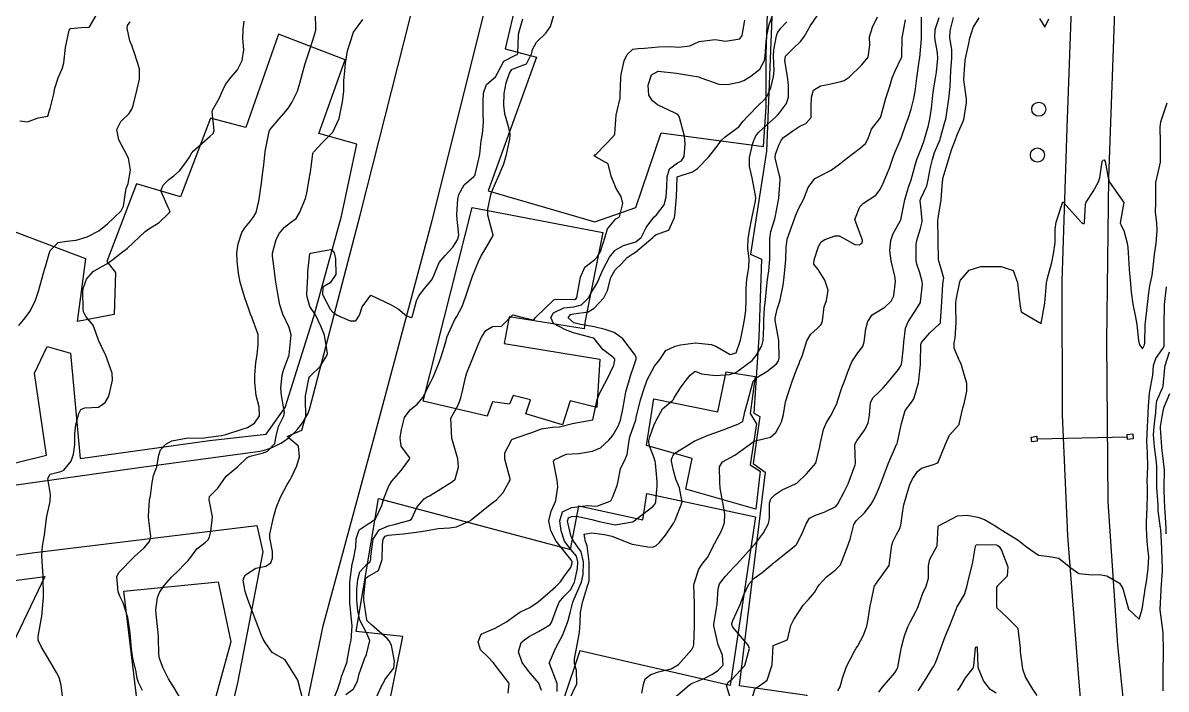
# Model space of a CAD drawing. Header units: metres. Extents: x 307586 to 320046, y 7427249 to 7434250.
# Drawn here: x 319148.2 to 319260.7, y 7428448.7 to 7428514.3 of the extents above; entities that cross this region are included whole.
import ezdxf

# ---------------------------------------------------------------- set-up
doc = ezdxf.new("R2010")
doc.units = ezdxf.units.M
doc.header["$MEASUREMENT"] = 0
for name, color, linetype in [('Curvas de Nivel 1m', 11, 'Continuous'), ('Curvas de Nivel 5m', 15, 'Continuous'), ('Divisa', 42, 'FENCELINE2'), ('Edificações', 30, 'Continuous'), ('Linha Férrea', 20, 'Continuous'), ('Portico', 45, 'Continuous'), ('Postes', 20, 'Continuous'), ('Vias Secundárias', 230, 'Continuous')]:
    doc.layers.add(name, color=color, linetype=linetype)
doc.linetypes.add('FENCELINE2', pattern='A,0.25,-0.1,[132,ltypeshp.shx,S=0.1,R=0,X=-0.1,Y=0],-0.1,1', length=1.45)

msp = doc.modelspace()

# ---------------------------------------------------------------- linework, layer by layer
at = {"layer": 'Curvas de Nivel 1m', "flags": 128}
for points, elevation in [([(319147.89, 7428504.7), (319148.64, 7428504.58), (319149.69, 7428504.97), (319150.65, 7428505.14), (319150.82, 7428505.74), (319150.87, 7428505.91), (319151.25, 7428507.33), (319151.36, 7428507.9), (319151.68, 7428508.92), (319152.1, 7428509.9), (319152.22, 7428510.38), (319152.4, 7428511.89), (319152.75, 7428513.6), (319152.89, 7428513.76), (319153.95, 7428513.88), (319154.71, 7428513.91), (319154.75, 7428513.94), (319155.87, 7428515.85)], 782), ([(319163.76, 7428447.74), (319163.09, 7428448.87), (319162.54, 7428449.76), (319162, 7428450.81), (319161.64, 7428451.77), (319161.57, 7428452.22), (319161.53, 7428453.78), (319161.51, 7428454.31), (319161.35, 7428455.78), (319161.3, 7428456.54), (319161.45, 7428457.78), (319161.63, 7428458.24), (319162.09, 7428458.95), (319162.83, 7428459.76), (319163.48, 7428460.38), (319164.12, 7428461.05), (319164.46, 7428461.4), (319164.73, 7428461.73), (319165.33, 7428462.54), (319166.15, 7428463.18), (319166.43, 7428463.44), (319166.56, 7428463.72), (319166.71, 7428464.27), (319166.86, 7428465.71), (319166.53, 7428467.38), (319166.55, 7428467.72), (319167.38, 7428468.54), (319168.22, 7428469.7), (319169.31, 7428470.61), (319170.25, 7428471.5), (319170.35, 7428471.57), (319170.57, 7428471.67), (319171.89, 7428472.02), (319172.26, 7428472.17), (319172.98, 7428472.93), (319173.13, 7428473.64), (319173.34, 7428474.59), (319173.89, 7428475.63), (319173.96, 7428475.98), (319173.64, 7428477.64), (319173.59, 7428478.38), (319173.71, 7428479.64), (319173.85, 7428480.14), (319174.37, 7428481.55), (319174.39, 7428481.61), (319174.4, 7428481.63), (319174.41, 7428481.66), (319174.6, 7428483.63), (319174.4, 7428484.35), (319173.78, 7428485.64), (319173.49, 7428486.58), (319173.28, 7428487.64), (319173.07, 7428489.03), (319172.99, 7428489.64), (319172.76, 7428491.37), (319172.77, 7428491.65), (319173.14, 7428493.01), (319173.44, 7428493.64), (319173.94, 7428494.22), (319174.53, 7428494.67), (319175.08, 7428495.08), (319175.43, 7428495.62), (319176, 7428497.05), (319176.16, 7428497.61), (319176.48, 7428499.5), (319176.49, 7428499.6), (319176.5, 7428499.68), (319176.59, 7428500.4), (319176.75, 7428501.46), (319176.81, 7428501.6), (319177.67, 7428502.54), (319178.63, 7428503.51), (319178.69, 7428503.58), (319179.31, 7428504.91), (319179.46, 7428505.57), (319179.64, 7428506.54), (319179.77, 7428507.56), (319179.79, 7428508.66), (319179.88, 7428509.56), (319179.94, 7428510.33), (319180.15, 7428511.56), (319180.75, 7428513.42), (319180.8, 7428513.51), (319180.83, 7428513.55), (319181.64, 7428514.67)], 786), ([(319175.72, 7428447.85), (319175.27, 7428449.61), (319174.01, 7428451.62), (319172.74, 7428452.36), (319172.03, 7428453.32), (319171.86, 7428453.65), (319171.68, 7428454.01), (319171.06, 7428455.66), (319170.43, 7428457.31), (319170.3, 7428457.67), (319170.09, 7428458.37), (319169.89, 7428459.47), (319169.94, 7428459.67), (319169.99, 7428459.78), (319170.11, 7428459.99), (319171.13, 7428460.65), (319172.12, 7428460.86), (319172.59, 7428461.18), (319172.77, 7428461.64), (319172.78, 7428462.28), (319172.5, 7428463.64), (319172.5, 7428463.99), (319172.86, 7428465.64), (319173.14, 7428466.58), (319173.56, 7428467.63), (319174.22, 7428468.89), (319174.49, 7428469.35), (319174.65, 7428469.62), (319175.15, 7428470.71), (319175.42, 7428471.61), (319175.31, 7428472.66), (319174.27, 7428473.53), (319174.25, 7428473.63), (319174.26, 7428473.65), (319174.27, 7428473.66), (319175.65, 7428474.25), (319176.03, 7428475.6), (319176, 7428477.28), (319176.01, 7428477.6), (319176.34, 7428479.3), (319176.42, 7428479.52), (319176.5, 7428479.6), (319177.44, 7428480.5), (319178.12, 7428481.58), (319178.17, 7428481.79), (319177.87, 7428483.59), (319177.53, 7428484.46), (319176.99, 7428485.59), (319176.43, 7428486.4), (319176.19, 7428487.35), (319176.16, 7428487.6), (319176.23, 7428489.38), (319176.23, 7428489.6), (319176.24, 7428489.83), (319176.44, 7428491.6), (319176.49, 7428491.65), (319178.14, 7428491.94), (319178.5, 7428492.02), (319178.78, 7428491.86), (319178.87, 7428491.57), (319178.95, 7428491.11), (319179, 7428489.57), (319178.45, 7428488.74), (319177.72, 7428488.32), (319177.7, 7428487.59), (319178.43, 7428486.16), (319178.7, 7428485.85), (319179.13, 7428485.57), (319180.41, 7428484.99), (319180.97, 7428484.99), (319181.34, 7428485.54), (319181.6, 7428486.37), (319182.44, 7428487.53), (319184.43, 7428486.58), (319185.12, 7428486.19), (319185.95, 7428485.49), (319186.42, 7428485.33), (319186.5, 7428485.4), (319186.54, 7428485.48), (319186.93, 7428486.98), (319187.18, 7428487.47), (319187.74, 7428488.17), (319188.46, 7428489.02), (319188.65, 7428489.46), (319189.18, 7428490.75), (319189.75, 7428491.44), (319190.5, 7428492.25), (319190.96, 7428492.97), (319191.1, 7428493.42), (319190.95, 7428495.02), (319190.91, 7428495.43), (319191.01, 7428496.98), (319191.1, 7428497.42), (319191.62, 7428498.37), (319192.58, 7428499.2), (319192.68, 7428499.32), (319192.71, 7428499.41), (319193.07, 7428500.94), (319193.16, 7428501.4), (319193.3, 7428502.72), (319193.42, 7428503.4), (319193.53, 7428504.52), (319193.5, 7428505.4), (319193.49, 7428506.59), (319193.54, 7428507.4), (319193.82, 7428508.27), (319194.7, 7428509.02), (319194.91, 7428509.39), (319195.52, 7428510.57), (319196.73, 7428511.17), (319196.86, 7428511.23), (319196.92, 7428511.36), (319196.99, 7428513.12), (319197.02, 7428513.36), (319197.41, 7428514.71)], 787), ([(319178.7, 7428447.57), (319179.19, 7428448.77), (319179.46, 7428449.56), (319179.55, 7428450), (319180.01, 7428451.16), (319180.1, 7428451.46), (319180.12, 7428451.55), (319180.4, 7428453.17), (319180.5, 7428453.55), (319180.61, 7428454.98), (319180.53, 7428455.55), (319180.37, 7428457.26), (319180.37, 7428457.55), (319180.38, 7428459.26), (319180.4, 7428459.55), (319180.61, 7428461.06), (319180.75, 7428461.54), (319180.96, 7428462.73), (319180.99, 7428463.54), (319181.3, 7428464.41), (319182.18, 7428465.03), (319182.5, 7428465.21), (319182.9, 7428465.52), (319183.51, 7428466.82), (319183.71, 7428467.51), (319184.22, 7428468.76), (319184.5, 7428469.22), (319184.75, 7428469.49), (319185.44, 7428470.28), (319186.25, 7428471.39), (319186.29, 7428471.44), (319186.29, 7428471.48), (319186.25, 7428471.53), (319185.43, 7428472.66), (319185.33, 7428473.49), (319185.47, 7428474.31), (319185.77, 7428475.49), (319186.31, 7428476.25), (319187.01, 7428476.78), (319187.58, 7428477.47), (319187.83, 7428477.97), (319188.34, 7428478.98), (319188.57, 7428479.46), (319189.09, 7428480.72), (319189.35, 7428481.45), (319189.78, 7428482.83), (319189.97, 7428483.44), (319190.08, 7428483.75), (319190.41, 7428484.47), (319190.72, 7428485.12), (319190.9, 7428485.43), (319191.44, 7428486.41), (319191.8, 7428487.42), (319191.94, 7428487.92), (319192.46, 7428489.41), (319193.04, 7428490.85), (319193.31, 7428491.4), (319193.75, 7428492.14), (319194.47, 7428493.39), (319194.47, 7428493.44), (319193.96, 7428495.4), (319193.95, 7428495.99), (319194.24, 7428497.39), (319194.33, 7428497.63), (319194.57, 7428498.24), (319195.06, 7428499.38), (319195.52, 7428500.46), (319195.8, 7428501.37), (319196.13, 7428502.87), (319196.16, 7428503.37), (319196.02, 7428503.99), (319195.62, 7428505.38), (319195.52, 7428506.23), (319195.55, 7428507.38), (319195.76, 7428508.44), (319196.1, 7428509.37), (319196.33, 7428509.74), (319196.71, 7428509.91), (319197.77, 7428510.29), (319198.28, 7428511.34), (319198.36, 7428511.72), (319198.74, 7428512.43), (319199.67, 7428513.33), (319200.12, 7428513.96), (319200.53, 7428515.31)], 788), ([(319179.97, 7428448.2), (319180.75, 7428448.77), (319181.12, 7428449.54), (319181.29, 7428450.24), (319181.74, 7428451.53), (319181.82, 7428451.73), (319182.02, 7428452.14), (319182.34, 7428453.53), (319182.04, 7428454.23), (319181.36, 7428455.54), (319181.17, 7428456.44), (319181.08, 7428457.54), (319181.08, 7428458.55), (319181.15, 7428459.54), (319181.36, 7428460.3), (319182.13, 7428461.1), (319182.37, 7428461.29), (319182.44, 7428461.53), (319182.45, 7428461.84), (319182.67, 7428463.52), (319183.26, 7428464.42), (319184.17, 7428464.82), (319184.73, 7428464.94), (319186.18, 7428465.34), (319186.29, 7428465.37), (319186.44, 7428465.48), (319186.99, 7428466.68), (319187.68, 7428467.47), (319188, 7428467.66), (319188.21, 7428467.77), (319189.07, 7428468.3), (319190.22, 7428469.02), (319190.47, 7428469.18), (319190.73, 7428469.42), (319191.08, 7428470.58), (319191, 7428471.42), (319190.48, 7428473.22), (319190.43, 7428473.43), (319190.3, 7428475.43), (319191.05, 7428476.68), (319191.29, 7428477.42), (319191.5, 7428478.25), (319191.75, 7428479.42), (319191.88, 7428479.89), (319192.37, 7428481.08), (319192.47, 7428481.31), (319192.51, 7428481.41), (319193.04, 7428482.75), (319193.34, 7428483.4), (319193.75, 7428484.05), (319194.41, 7428484.45), (319195.3, 7428484.48), (319196.19, 7428485.36), (319196.43, 7428485.58), (319197.31, 7428485.35), (319198.42, 7428485.11), (319198.55, 7428485.21), (319198.65, 7428485.34), (319200.44, 7428487.07), (319200.62, 7428487.13), (319202.44, 7428487.09), (319202.61, 7428487.12), (319202.73, 7428487.29), (319202.98, 7428488.76), (319203.09, 7428489.28), (319203.49, 7428490.27), (319204.49, 7428491.04), (319204.71, 7428491.27), (319205.05, 7428491.81), (319205.52, 7428493.25), (319205.72, 7428494.06), (319206.54, 7428495.05), (319206.67, 7428495.11), (319206.92, 7428495.24), (319207.25, 7428496.54), (319207.08, 7428497.23), (319206.57, 7428498.04), (319206.08, 7428499.25), (319205.79, 7428500.44), (319204.61, 7428501.1), (319204.38, 7428501.27), (319204.52, 7428501.36), (319204.61, 7428501.42), (319206.4, 7428503.24), (319206.47, 7428503.41), (319206.58, 7428505.24), (319206.67, 7428505.66), (319206.98, 7428506.93), (319206.98, 7428507.24), (319207.03, 7428508.91), (319207.07, 7428509.24), (319207.36, 7428510.6), (319207.67, 7428511.23), (319208.22, 7428511.74), (319208.74, 7428511.81), (319209.36, 7428511.83), (319210.74, 7428511.98), (319211.93, 7428511.99), (319212.74, 7428511.92), (319213.83, 7428512.07), (319214.75, 7428512.49), (319216.32, 7428512.7), (319216.75, 7428512.61), (319217.33, 7428512.53), (319218.75, 7428512.75), (319219, 7428513.1), (319219.25, 7428514.61)], 789), ([(319199.25, 7428448.6), (319198.98, 7428449.33), (319198, 7428450.48), (319197.35, 7428451.35), (319196.97, 7428452.41), (319197.23, 7428453.35), (319197.68, 7428453.7), (319198.04, 7428453.91), (319198.95, 7428454.42), (319200.06, 7428455.08), (319200.17, 7428455.2), (319200.22, 7428455.31), (319200.72, 7428456.66), (319200.99, 7428457.3), (319201.48, 7428457.91), (319202.1, 7428458.52), (319202.5, 7428459.28), (319202.78, 7428460.62), (319202.81, 7428461.28), (319202.68, 7428461.82), (319202.14, 7428462.48), (319201.49, 7428463.3), (319201.16, 7428464.31), (319201.05, 7428465.3), (319201.3, 7428466.19), (319202.2, 7428466.62), (319203.75, 7428466.81), (319204.2, 7428466.79), (319204.7, 7428466.76), (319206.01, 7428467.24), (319206.11, 7428467.33), (319206.21, 7428467.61), (319206.67, 7428468.79), (319206.79, 7428469.23), (319207.02, 7428470.45), (319207.39, 7428471.23), (319207.66, 7428471.83), (319207.87, 7428473.22), (319207.94, 7428473.57), (319208.29, 7428474.6), (319208.46, 7428475.06), (319208.51, 7428475.22), (319208.56, 7428475.47), (319208.99, 7428477.21), (319209.3, 7428478.25), (319209.64, 7428479.2), (319210.37, 7428480.55), (319210.66, 7428480.89), (319210.88, 7428481.18), (319211.48, 7428482.08), (319212.39, 7428482.49), (319212.92, 7428482.63), (319214.39, 7428482.83), (319215.95, 7428482.68), (319216.39, 7428482.51), (319217.81, 7428481.67), (319218.38, 7428481.85), (319218.82, 7428483.09), (319219.08, 7428484.42), (319219.2, 7428485.09), (319219.35, 7428486), (319219.38, 7428487.09), (319219.37, 7428488.18), (319219.45, 7428489.09), (319219.64, 7428490.24), (319219.67, 7428491.08), (319219.56, 7428492.14), (319219.59, 7428493.08), (319219.72, 7428493.89), (319219.94, 7428495.08), (319220.29, 7428496.8), (319220.33, 7428497.07), (319220.31, 7428497.33), (319219.98, 7428499.08), (319219.72, 7428500.2), (319219.71, 7428501.08), (319220.05, 7428502.5), (319220.26, 7428503.08), (319220.4, 7428503.31), (319220.64, 7428503.57), (319221.42, 7428504.29), (319222.26, 7428505.05), (319222.47, 7428505.25), (319222.67, 7428505.47), (319223.34, 7428506.38), (319223.53, 7428507.04), (319223.56, 7428508.18), (319223.46, 7428509.04), (319223.17, 7428510.6), (319223.26, 7428511.04), (319223.99, 7428511.79), (319224.75, 7428512.53), (319225.12, 7428513.02), (319225.72, 7428514.06), (319226.36, 7428515.01)], 792), ([(319200.77, 7428448.51), (319200.77, 7428449.3), (319200.01, 7428451.27), (319200, 7428451.31), (319200.01, 7428451.37), (319200.6, 7428452.73), (319200.91, 7428453.3), (319201.31, 7428454.03), (319201.79, 7428455.29), (319201.86, 7428455.5), (319202.07, 7428456.26), (319202.31, 7428457.29), (319202.44, 7428457.64), (319203.16, 7428459.27), (319203.34, 7428460.04), (319203.38, 7428461.27), (319203.14, 7428462.27), (319202.41, 7428463.29), (319202.16, 7428463.72), (319201.81, 7428465.29), (319201.88, 7428465.6), (319202.19, 7428465.75), (319202.67, 7428465.76), (319204.18, 7428465.43), (319204.91, 7428465.25), (319206.18, 7428464.97), (319206.48, 7428464.93), (319208.18, 7428465.2), (319208.2, 7428465.2), (319208.23, 7428465.22), (319210.2, 7428466.71), (319210.42, 7428466.97), (319210.5, 7428467.19), (319210.63, 7428468.78), (319210.62, 7428469.19), (319210.46, 7428470.98), (319210.42, 7428471.19), (319210.26, 7428471.69), (319209.84, 7428472.76), (319209.8, 7428473.2), (319209.89, 7428473.58), (319210.3, 7428474.69), (319210.45, 7428475.04), (319210.53, 7428475.19), (319211.16, 7428476.34), (319212.13, 7428477.17), (319212.23, 7428477.27), (319212.33, 7428477.49), (319212.99, 7428478.51), (319213.46, 7428479.16), (319213.87, 7428479.64), (319214.36, 7428480.04), (319214.99, 7428479.77), (319216.36, 7428479.61), (319217.75, 7428479.71), (319218.36, 7428479.9), (319219.96, 7428481.08), (319220.38, 7428481.57), (319220.91, 7428482.54), (319221.05, 7428483.06), (319221.11, 7428484.37), (319221.11, 7428485.06), (319221.19, 7428486.31), (319221.28, 7428487.06), (319221.38, 7428488.14), (319221.49, 7428489.06), (319221.61, 7428489.93), (319221.71, 7428491.06), (319221.72, 7428491.84), (319221.7, 7428493.06), (319221.8, 7428493.78), (319222.2, 7428495.05), (319222.28, 7428495.32), (319222.56, 7428496.92), (319222.58, 7428497.03), (319222.58, 7428497.05), (319222.72, 7428498.92), (319222.71, 7428499.05), (319222.6, 7428499.54), (319222.25, 7428501.05), (319222.27, 7428501.4), (319222.63, 7428502.36), (319222.85, 7428502.83), (319223.06, 7428503.05), (319223.97, 7428503.71), (319224.65, 7428504.16), (319225.25, 7428504.43), (319225.78, 7428505.01), (319225.77, 7428506.11), (319225.8, 7428507.01), (319226, 7428507.7), (319226.7, 7428508.13), (319227.42, 7428508.27), (319228.71, 7428508.56), (319229.01, 7428508.67), (319229.53, 7428508.97), (319230.73, 7428510.18), (319231.09, 7428510.59), (319231.38, 7428510.94), (319231.55, 7428512.14), (319231.51, 7428512.94), (319231.8, 7428513.91), (319232.3, 7428514.93)], 793), ([(319201.97, 7428447.69), (319202.71, 7428449.28), (319202.69, 7428450.59), (319202.48, 7428451.28), (319202.47, 7428451.73), (319202.78, 7428453.28), (319202.98, 7428454.34), (319203.03, 7428455.28), (319203.09, 7428456.3), (319203.28, 7428457.27), (319203.76, 7428458.92), (319203.89, 7428459.26), (319203.92, 7428459.45), (319203.94, 7428461.26), (319203.73, 7428462.85), (319203.58, 7428463.27), (319203.44, 7428464), (319204.17, 7428464.12), (319205.44, 7428463.97), (319206.16, 7428463.81), (319207.58, 7428463.23), (319208.15, 7428463), (319209.71, 7428462.76), (319210.15, 7428462.72), (319210.5, 7428462.84), (319210.86, 7428463.18), (319211.44, 7428463.9), (319212.18, 7428465.02), (319212.24, 7428465.11), (319212.28, 7428465.17), (319212.4, 7428465.38), (319213.08, 7428467.16), (319212.82, 7428468.57), (319212.55, 7428469.17), (319212.47, 7428469.4), (319212.24, 7428470.26), (319212.04, 7428471.17), (319212.03, 7428471.39), (319212.26, 7428471.91), (319214.27, 7428473.14), (319215.65, 7428473.75), (319216.29, 7428473.98), (319217.12, 7428474.28), (319218.3, 7428474.73), (319218.57, 7428474.83), (319219.06, 7428475.09), (319219.26, 7428476.04), (319219.53, 7428477.08), (319219.7, 7428477.71), (319220.06, 7428479.07), (319220.36, 7428479.39), (319221.41, 7428480.01), (319222.37, 7428480.76), (319222.57, 7428481.05), (319222.63, 7428481.31), (319222.61, 7428483.05), (319222.41, 7428484.14), (319222.22, 7428485.05), (319222.22, 7428485.25), (319222.43, 7428486.14), (319222.66, 7428486.83), (319222.72, 7428487.05), (319223.01, 7428488.5), (319223.08, 7428489.04), (319223.22, 7428490.31), (319223.27, 7428491.04), (319223.31, 7428492.23), (319223.43, 7428493.04), (319223.7, 7428493.87), (319224.13, 7428495.03), (319224.24, 7428495.34), (319224.55, 7428496.09), (319225.06, 7428497.02), (319225.49, 7428498.11), (319226.15, 7428499.01), (319226.6, 7428499.25), (319227.75, 7428499.84), (319228.61, 7428500.44), (319229.27, 7428500.97), (319230.62, 7428502.02), (319231.11, 7428502.47), (319231.38, 7428502.94), (319231.73, 7428503.86), (319232.52, 7428504.93), (319232.59, 7428505.01), (319232.67, 7428505.2), (319233.03, 7428506.57), (319233.14, 7428506.93), (319233.51, 7428508.11), (319233.75, 7428508.92), (319234.03, 7428509.61), (319234.67, 7428510.91), (319234.69, 7428510.96), (319234.73, 7428512.91), (319234.73, 7428512.93), (319234.75, 7428513.02), (319235.05, 7428514.63)], 794), ([(319211.97, 7428447.58), (319213.76, 7428449.14), (319213.99, 7428449.29), (319215.32, 7428449.81), (319216, 7428450.17), (319216.56, 7428450.56), (319217.1, 7428451.11), (319217.04, 7428452.09), (319216.64, 7428453.11), (319216.21, 7428454.97), (319216.21, 7428455.12), (319216.47, 7428456.72), (319216.52, 7428457.12), (319216.61, 7428458.61), (319216.76, 7428459.11), (319217.36, 7428459.87), (319218.13, 7428460.71), (319218.49, 7428461.09), (319220.15, 7428462.93), (319220.23, 7428463), (319220.3, 7428463.07), (319221.1, 7428464.13), (319221.58, 7428465.06), (319221.67, 7428465.57), (319221.69, 7428467.06), (319221.8, 7428467.46), (319222.22, 7428467.91), (319222.91, 7428468.35), (319224.23, 7428468.94), (319224.28, 7428468.97), (319224.37, 7428469.02), (319225.31, 7428469.94), (319226.25, 7428471), (319226.62, 7428472.64), (319226.7, 7428473), (319226.98, 7428474.3), (319227.28, 7428474.99), (319227.67, 7428475.62), (319228.32, 7428476.9), (319228.35, 7428476.98), (319228.83, 7428478.49), (319229.01, 7428478.97), (319229.39, 7428479.99), (319229.78, 7428480.96), (319230.38, 7428481.86), (319230.86, 7428482.47), (319230.99, 7428482.94), (319231.15, 7428484.21), (319231.34, 7428484.94), (319231.79, 7428485.58), (319232.43, 7428485.99), (319233.01, 7428486.35), (319233.64, 7428486.92), (319233.91, 7428487.46), (319234.07, 7428488.91), (319234.01, 7428489.38), (319233.64, 7428490.92), (319233.53, 7428491.89), (319233.62, 7428492.92), (319233.84, 7428493.6), (319234.54, 7428494.81), (319234.57, 7428494.88), (319234.58, 7428494.91), (319234.59, 7428494.95), (319234.98, 7428496.9), (319235.34, 7428498.14), (319235.61, 7428498.89), (319236.02, 7428500.31), (319236.19, 7428500.89), (319236.62, 7428502.02), (319236.85, 7428502.65), (319236.92, 7428502.88), (319237.31, 7428504.22), (319237.46, 7428504.87), (319237.63, 7428505.91), (319237.73, 7428506.87), (319237.83, 7428507.73), (319238.02, 7428508.87), (319238.1, 7428509.48), (319238.24, 7428510.86), (319238.21, 7428511.39), (319237.96, 7428512.87), (319237.97, 7428513.66), (319238.38, 7428514.86)], 796), ([(319217.97, 7428447.38), (319217.46, 7428449.11), (319217.64, 7428449.46), (319218, 7428449.74), (319219.24, 7428451.08), (319219.7, 7428452.74), (319219.58, 7428453.08), (319218.06, 7428454.84), (319217.96, 7428455.1), (319217.96, 7428455.2), (319218.07, 7428455.51), (319218.79, 7428457.09), (319219.16, 7428458.02), (319219.63, 7428459.08), (319220.12, 7428459.64), (319220.95, 7428460.24), (319221.93, 7428461.05), (319222.04, 7428461.14), (319222.13, 7428461.21), (319223.11, 7428462.01), (319224.15, 7428462.81), (319224.26, 7428462.91), (319224.35, 7428463.02), (319224.95, 7428464.23), (319225.27, 7428465.01), (319225.61, 7428465.58), (319226.19, 7428465.87), (319227.04, 7428466.15), (319228.2, 7428466.72), (319228.41, 7428466.98), (319229.01, 7428468.18), (319229.41, 7428468.96), (319230.12, 7428470.82), (319230.14, 7428470.95), (319230.09, 7428472.78), (319230.14, 7428472.95), (319230.19, 7428473.04), (319230.28, 7428473.17), (319231.01, 7428474.23), (319231.37, 7428474.94), (319231.53, 7428475.71), (319231.63, 7428476.94), (319231.84, 7428477.42), (319232.34, 7428477.88), (319232.87, 7428478.39), (319233.31, 7428478.92), (319234.37, 7428480.22), (319234.64, 7428480.63), (319234.71, 7428480.9), (319234.87, 7428482.41), (319234.9, 7428482.89), (319235.05, 7428484.26), (319235.31, 7428484.9), (319236.44, 7428486.63), (319236.53, 7428486.79), (319236.55, 7428486.88), (319236.72, 7428488.62), (319236.71, 7428488.88), (319236.48, 7428489.72), (319236.18, 7428490.58), (319236.12, 7428490.89), (319236.12, 7428492.5), (319236.18, 7428492.89), (319236.25, 7428493.15), (319236.53, 7428494.09), (319236.69, 7428494.73), (319236.69, 7428494.88), (319236.56, 7428496.24), (319236.5, 7428496.82), (319236.5, 7428496.88), (319236.52, 7428496.93), (319236.57, 7428497.03), (319237.15, 7428498.3), (319237.3, 7428498.87), (319237.5, 7428499.97), (319237.71, 7428500.87), (319237.93, 7428501.56), (319238.46, 7428502.86), (319238.5, 7428503), (319238.64, 7428503.52), (319238.94, 7428504.57), (319239.02, 7428504.85), (319239.09, 7428505.28), (319239.31, 7428506.85), (319239.47, 7428508.08), (319239.5, 7428508.85), (319239.52, 7428509.64), (319239.61, 7428510.85), (319239.61, 7428511.71), (319239.41, 7428512.85), (319239.45, 7428513.54), (319239.77, 7428514.85)], 797), ([(319219.98, 7428447.88), (319220.25, 7428448.81), (319220.7, 7428449.06), (319221.44, 7428449.61), (319221.92, 7428451.05), (319221.93, 7428451.14), (319222.03, 7428453.05), (319223.46, 7428453.61), (319223.78, 7428455.02), (319224.07, 7428455.59), (319224.64, 7428456.45), (319225, 7428457.01), (319225.52, 7428457.58), (319226.1, 7428458.26), (319226.38, 7428458.72), (319226.56, 7428459), (319227.3, 7428459.81), (319228.13, 7428460.44), (319228.65, 7428460.97), (319228.99, 7428461.82), (319229.43, 7428462.96), (319229.62, 7428463.5), (319229.97, 7428464.95), (319230.19, 7428465.31), (319231.03, 7428466.11), (319231.67, 7428466.94), (319231.87, 7428467.27), (319232.22, 7428467.97), (319232.5, 7428468.66), (319232.6, 7428468.92), (319232.84, 7428469.52), (319233.35, 7428470.91), (319234.19, 7428472.82), (319234.23, 7428472.9), (319234.24, 7428472.93), (319234.28, 7428473.07), (319234.61, 7428474.58), (319234.66, 7428474.9), (319235.03, 7428476.18), (319235.57, 7428476.89), (319235.88, 7428477.33), (319236.33, 7428478.88), (319236.33, 7428478.9), (319236.36, 7428479.15), (319236.54, 7428480.7), (319236.55, 7428480.88), (319236.58, 7428482.68), (319236.65, 7428482.88), (319237.45, 7428483.82), (319238.42, 7428484.71), (319238.49, 7428484.79), (319238.5, 7428484.86), (319238.5, 7428484.94), (319238.62, 7428486.86), (319238.73, 7428488.59), (319238.78, 7428488.86), (319238.82, 7428489.2), (319238.49, 7428490.34), (319238.34, 7428490.86), (319238.32, 7428491.04), (319238.28, 7428492.86), (319238.28, 7428493.1), (319238.25, 7428494.86), (319238.27, 7428495.14), (319238.56, 7428496.86), (319238.7, 7428498.75), (319238.72, 7428498.86), (319238.75, 7428499.01), (319239.28, 7428500.85), (319239.6, 7428501.82), (319239.98, 7428502.84), (319240.16, 7428503.31), (319240.66, 7428504.5), (319240.77, 7428504.73), (319240.8, 7428504.83), (319241.06, 7428506.45), (319241.07, 7428506.83), (319240.81, 7428508.73), (319240.81, 7428508.83), (319240.93, 7428510.63), (319240.95, 7428510.83), (319241.29, 7428512.29), (319241.4, 7428512.82), (319241.72, 7428513.88), (319242.32, 7428514.81)], 798), ([(319248.24, 7428514.75), (319248.77, 7428513.92), (319249.15, 7428514.73)], 798), ([(319147.81, 7428484.53), (319148.41, 7428485.3), (319148.88, 7428485.93), (319149.41, 7428486.94), (319149.73, 7428487.92), (319150.23, 7428489.68), (319150.28, 7428489.91), (319150.33, 7428490.05), (319150.47, 7428490.45), (319150.78, 7428491.62), (319150.88, 7428491.91), (319151.68, 7428492.72), (319152.5, 7428492.84), (319153.44, 7428492.95), (319154.51, 7428493.27), (319155.68, 7428493.85), (319156.52, 7428494.54), (319157.19, 7428495.17), (319157.86, 7428495.83), (319158.09, 7428496.27), (319158.33, 7428497.82), (319158.38, 7428498.01), (319158.57, 7428498.51), (319158.8, 7428499.82), (319158.6, 7428501.02), (319158.16, 7428501.82), (319157.63, 7428502.83), (319157.45, 7428503.83), (319157.84, 7428504.63), (319158.65, 7428505.4), (319158.93, 7428505.82), (319159.05, 7428506.21), (319159.45, 7428507.81), (319159.68, 7428508.8), (319159.67, 7428509.81), (319159.18, 7428511.36), (319159.02, 7428511.82), (319158.95, 7428512.03), (319158.74, 7428512.55), (319158.45, 7428513.82), (319158.51, 7428514.06), (319158.76, 7428514.42)], 783), ([(319152.11, 7428448.04), (319151.98, 7428449.15), (319151.77, 7428449.89), (319151.51, 7428450.38), (319150.61, 7428451.9), (319150.02, 7428452.87), (319149.69, 7428453.58), (319149.7, 7428453.92), (319150.05, 7428455.91), (319150.22, 7428457.77), (319150.22, 7428457.91), (319150.21, 7428459.8), (319150.2, 7428459.91), (319150.12, 7428460.77), (319150.05, 7428461.91), (319150.14, 7428462.81), (319150.31, 7428463.75), (319150.33, 7428463.91), (319150.51, 7428465.56), (319150.58, 7428465.91), (319150.89, 7428467.21), (319150.93, 7428467.9), (319150.64, 7428469.48), (319150.87, 7428469.9), (319151.94, 7428470.18), (319152.23, 7428470.31), (319152.96, 7428471.17), (319153.19, 7428471.88), (319153.3, 7428472.84), (319153.3, 7428473.88), (319153.4, 7428474.76), (319153.7, 7428475.88), (319153.9, 7428476.28), (319154.3, 7428476.45), (319155.65, 7428476.5), (319156.31, 7428476.95), (319156.62, 7428477.53), (319156.73, 7428477.84), (319157.01, 7428479.16), (319156.99, 7428479.83), (319156.37, 7428481.57), (319156.24, 7428481.84), (319155.64, 7428483.1), (319155.39, 7428483.86), (319155.12, 7428484.58), (319154.41, 7428485.41), (319154.18, 7428485.87), (319154.12, 7428486.17), (319154.1, 7428487.87), (319154.14, 7428488.18), (319154.46, 7428489.11), (319155.11, 7428489.86), (319155.98, 7428490.33), (319156.47, 7428490.62), (319157.18, 7428491.14), (319158.04, 7428491.82), (319158.31, 7428492), (319158.5, 7428492.14), (319160.24, 7428493.79), (319160.51, 7428493.98), (319161.61, 7428494.69), (319162.53, 7428495.55), (319162.64, 7428495.66), (319162.68, 7428495.77), (319162.54, 7428496.08), (319161.79, 7428497.78), (319162, 7428498.35), (319162.57, 7428498.91), (319163.06, 7428499.28), (319163.6, 7428499.76), (319164.04, 7428500.31), (319164.6, 7428501.12), (319164.83, 7428501.53), (319165, 7428501.74), (319166.63, 7428503.16), (319166.91, 7428503.44), (319167.02, 7428503.72), (319166.82, 7428505.56), (319166.85, 7428505.72), (319167.51, 7428506.88), (319167.88, 7428507.71), (319168.15, 7428508.25), (319168.7, 7428508.97), (319169.31, 7428509.69), (319169.79, 7428510.61), (319169.95, 7428511.68), (319169.85, 7428512.79), (319169.89, 7428513.68), (319169.97, 7428514.48)], 784), ([(319195.97, 7428448.36), (319196.05, 7428449.29), (319196.01, 7428449.36), (319195.98, 7428449.4), (319194.47, 7428451.38), (319194.02, 7428451.85), (319193.24, 7428452.61), (319193.01, 7428453.4), (319193.29, 7428454.15), (319194.05, 7428454.49), (319194.69, 7428454.74), (319195.78, 7428455.36), (319195.94, 7428455.48), (319196.07, 7428455.58), (319197.12, 7428456.31), (319198.08, 7428456.78), (319198.92, 7428457.33), (319200.09, 7428458.37), (319200.6, 7428458.8), (319201.1, 7428459.3), (319201.5, 7428459.91), (319202.12, 7428460.71), (319202.24, 7428461.18), (319202.25, 7428461.29), (319202.23, 7428461.38), (319202.13, 7428461.5), (319200.68, 7428463.3), (319200.17, 7428464.32), (319199.95, 7428465.31), (319200.19, 7428466.26), (319200.52, 7428466.99), (319200.66, 7428467.31), (319200.85, 7428468.67), (319200.77, 7428469.3), (319200.41, 7428471.15), (319200.5, 7428471.31), (319201.68, 7428471.87), (319202.26, 7428471.91), (319202.91, 7428471.94), (319204.26, 7428472.18), (319205.04, 7428472.48), (319205.87, 7428473.24), (319206.05, 7428473.47), (319206.28, 7428473.79), (319206.82, 7428474.71), (319207.01, 7428475.23), (319207.24, 7428476.31), (319207.39, 7428477.23), (319207.55, 7428478.01), (319207.89, 7428479.22), (319208, 7428479.58), (319208.37, 7428480.64), (319208.57, 7428481.22), (319208.57, 7428481.41), (319208.38, 7428481.73), (319207.24, 7428483.23), (319206.4, 7428483.86), (319205.5, 7428484.16), (319204.41, 7428484.41), (319203.07, 7428484.63), (319202.42, 7428484.81), (319201.85, 7428485.3), (319202.1, 7428485.62), (319202.43, 7428485.68), (319203.82, 7428485.88), (319204.43, 7428486.23), (319205.37, 7428487.26), (319205.74, 7428487.97), (319206.06, 7428489.25), (319206.48, 7428490.03), (319207.12, 7428490.6), (319207.67, 7428491.23), (319208.15, 7428491.57), (319208.5, 7428491.77), (319210.21, 7428493.19), (319210.35, 7428493.36), (319210.52, 7428493.49), (319211.77, 7428493.93), (319212.34, 7428495.17), (319212.36, 7428495.35), (319212.51, 7428497.17), (319212.52, 7428497.22), (319212.59, 7428499.17), (319214.09, 7428499.67), (319214.6, 7428500), (319215.72, 7428501.13), (319216.62, 7428502.32), (319216.96, 7428502.79), (319217.3, 7428503.11), (319218.08, 7428503.67), (319218.65, 7428504.1), (319219.1, 7428504.65), (319219.48, 7428505.09), (319220.67, 7428506.28), (319221.07, 7428506.68), (319221.4, 7428507.06), (319221.82, 7428507.93), (319222.07, 7428509.06), (319222.12, 7428509.65), (319222.08, 7428511.06), (319222.1, 7428511.69), (319222.38, 7428513.05), (319222.47, 7428513.34), (319222.76, 7428513.79), (319223.38, 7428514.43)], 791), ([(319228.39, 7428448.58), (319228.64, 7428448.97), (319228.87, 7428449.83), (319229.26, 7428450.96), (319230.03, 7428452.47), (319230.22, 7428452.76), (319230.35, 7428452.95), (319230.94, 7428454.05), (319231.27, 7428454.94), (319231.37, 7428455.64), (319231.59, 7428456.93), (319231.68, 7428457.34), (319232.02, 7428458.93), (319232.06, 7428458.98), (319232.11, 7428459.03), (319233.45, 7428460.91), (319233.66, 7428462.42), (319233.71, 7428462.91), (319233.81, 7428463.25), (319234.17, 7428463.96), (319234.5, 7428464.57), (319234.6, 7428464.9), (319234.79, 7428466.3), (319234.91, 7428466.89), (319235.2, 7428467.91), (319235.5, 7428468.89), (319235.73, 7428469.39), (319236.25, 7428470.17), (319236.64, 7428470.49), (319237.8, 7428470.86), (319238.14, 7428470.98), (319238.26, 7428471.1), (319239, 7428472.85), (319239.4, 7428473.73), (319240.3, 7428474.75), (319240.33, 7428474.8), (319240.34, 7428474.83), (319240.71, 7428476.43), (319240.84, 7428476.82), (319241.09, 7428478.08), (319241.08, 7428478.82), (319240.58, 7428480.62), (319240.49, 7428480.83), (319240.38, 7428481.06), (319239.86, 7428482.31), (319239.86, 7428482.84), (319239.95, 7428483.29), (319240.03, 7428484.84), (319240.01, 7428486.41), (319240.02, 7428486.84), (319240.07, 7428487.22), (319240.42, 7428488.83), (319240.47, 7428489), (319241.32, 7428489.99), (319242.49, 7428490.33), (319242.95, 7428490.34), (319244.49, 7428490.36), (319245.67, 7428489.96), (319246.09, 7428488.77), (319246.29, 7428486.92), (319246.31, 7428486.76), (319246.32, 7428486.64), (319246.43, 7428485.89), (319248.42, 7428484.74), (319248.76, 7428486.74), (319248.9, 7428488.3), (319248.93, 7428488.73), (319249.07, 7428489.32), (319249.46, 7428490.73), (319249.63, 7428491.6), (319249.78, 7428492.72), (319249.8, 7428493.99), (319249.88, 7428494.72), (319250.56, 7428496.71), (319252.38, 7428494.69), (319252.54, 7428494.57), (319252.64, 7428494.59), (319252.69, 7428494.69), (319252.77, 7428496.48), (319252.84, 7428496.69), (319253.52, 7428497.74), (319254.05, 7428498.68), (319254.19, 7428499.08), (319254.41, 7428500.67), (319254.47, 7428500.81), (319254.62, 7428500.83), (319254.71, 7428500.67), (319254.99, 7428499.06), (319255.15, 7428498.66), (319256.56, 7428496.64), (319256.18, 7428494.65), (319256.28, 7428494.38), (319256.54, 7428493.89), (319256.88, 7428492.64), (319256.93, 7428492.22), (319257.03, 7428490.63), (319257.07, 7428490.06), (319257.2, 7428488.63), (319257.28, 7428487.81), (319257.43, 7428486.63), (319257.69, 7428485.37), (319257.82, 7428484.63), (319257.98, 7428483.05), (319258.09, 7428482.62), (319258.4, 7428482.25), (319258.53, 7428482.49), (319258.57, 7428482.62), (319258.6, 7428482.81), (319258.66, 7428484.62), (319258.68, 7428484.87), (319258.89, 7428486.61), (319259.05, 7428488.03), (319259.15, 7428488.61), (319259.33, 7428489.46), (319259.47, 7428490.61), (319259.57, 7428491.54), (319259.74, 7428492.6), (319259.82, 7428493.89), (319259.78, 7428494.6), (319259.67, 7428495.72), (319259.71, 7428496.6), (319259.68, 7428497.5), (319259.68, 7428498.6), (319260.03, 7428500.02), (319260.17, 7428500.6), (319260.17, 7428501.04), (319260.14, 7428502.6), (319260.11, 7428504.05), (319260.18, 7428504.6), (319260.68, 7428506.07), (319260.81, 7428506.46)], 799), ([(319260.41, 7428448.59), (319260.41, 7428450.18), (319260.42, 7428450.59), (319260.45, 7428452.17), (319260.45, 7428452.59), (319260.42, 7428454.23), (319260.39, 7428454.59), (319260.12, 7428456.56), (319260.11, 7428456.59), (319260.21, 7428458.49), (319260.22, 7428458.59), (319260.34, 7428460.38), (319260.35, 7428460.59), (319260.28, 7428462.47), (319260.28, 7428462.59), (319260.18, 7428464.47), (319260.17, 7428464.58), (319259.93, 7428466.32), (319259.92, 7428466.59), (319259.92, 7428466.88), (319259.81, 7428468.6), (319259.78, 7428470.13), (319259.8, 7428470.6), (319259.77, 7428471.09), (319259.58, 7428472.6), (319259.48, 7428473.79), (319259.52, 7428474.6), (319259.68, 7428475.96), (319259.73, 7428476.6), (319259.81, 7428477.12), (319260.35, 7428478.41), (319260.41, 7428478.53), (319260.42, 7428478.59), (319260.58, 7428480.38), (319260.63, 7428480.59), (319261.05, 7428481.93)], 801), ([(319260.72, 7428464.04), (319260.7, 7428464.58), (319260.61, 7428466.18), (319260.58, 7428466.59), (319260.51, 7428468.31), (319260.51, 7428468.59), (319260.54, 7428470.3), (319260.52, 7428470.59), (319260.28, 7428472.52), (319260.27, 7428472.59), (319260.15, 7428474.44), (319260.16, 7428474.59), (319260.31, 7428475.59), (319260.49, 7428476.42), (319260.55, 7428476.59), (319261.08, 7428477.85)], 802), ([(319236.31, 7428448.56), (319236.5, 7428448.87), (319237.08, 7428449.79), (319237.76, 7428450.86), (319237.86, 7428451.01), (319238.02, 7428451.33), (319238.56, 7428452.85), (319238.95, 7428453.94), (319239.35, 7428454.84), (319240.08, 7428456.69), (319240.11, 7428456.8), (319240.13, 7428456.83), (319240.86, 7428458.07), (319241.11, 7428458.82), (319241.28, 7428459.66), (319241.6, 7428460.82), (319241.7, 7428461.25), (319241.96, 7428462.81), (319242.02, 7428462.94), (319242.16, 7428462.97), (319244, 7428462.94), (319244.15, 7428462.88), (319244.27, 7428462.78), (319244.5, 7428462.43), (319245.12, 7428460.77), (319245.05, 7428459.85), (319244.11, 7428458.92), (319244, 7428458.78), (319244.02, 7428456.85), (319244.04, 7428456.78), (319244.06, 7428456.76), (319244.08, 7428456.73), (319245.02, 7428455.83), (319246.06, 7428454.8), (319246.09, 7428454.76), (319246.11, 7428454.72), (319246.33, 7428452.76), (319246.36, 7428452.42), (319246.57, 7428450.75), (319246.87, 7428449.88), (319247.55, 7428448.74), (319247.98, 7428448.12)], 801), ([(319240.19, 7428448.62), (319240.38, 7428448.83), (319240.98, 7428449.84), (319241.71, 7428450.81), (319241.8, 7428451.03), (319241.94, 7428452.81), (319241.97, 7428452.88), (319242.03, 7428452.93), (319242.11, 7428452.81), (319242.18, 7428450.98), (319242.22, 7428450.81), (319242.73, 7428449.53), (319243.31, 7428448.79), (319243.99, 7428448.38)], 802)]:
    msp.add_lwpolyline(points, dxfattribs=dict(at, elevation=elevation))
at = {"layer": 'Curvas de Nivel 5m', "flags": 128}
for points, elevation in [([(319159.97, 7428448.61), (319159.58, 7428449.4), (319159.46, 7428449.8), (319159.34, 7428450.46), (319159.03, 7428451.8), (319158.89, 7428452.67), (319158.79, 7428453.81), (319158.74, 7428454.51), (319158.54, 7428455.81), (319158.07, 7428457.24), (319157.79, 7428457.82), (319157.59, 7428458.32), (319157.45, 7428459.83), (319157.67, 7428460.26), (319158.12, 7428460.72), (319158.65, 7428461.28), (319159.18, 7428461.8), (319160.14, 7428462.65), (319160.67, 7428463.26), (319160.78, 7428463.78), (319160.61, 7428465.35), (319160.57, 7428465.79), (319160.65, 7428467.33), (319160.75, 7428467.78), (319160.92, 7428469.08), (319161.05, 7428469.78), (319161.37, 7428470.64), (319161.59, 7428471.78), (319161.74, 7428472.29), (319162.26, 7428472.85), (319162.86, 7428473.17), (319164.27, 7428473.46), (319166.04, 7428473.49), (319166.27, 7428473.51), (319166.46, 7428473.53), (319167.73, 7428473.71), (319168.16, 7428473.81), (319168.28, 7428473.85), (319169.67, 7428474.29), (319170.29, 7428474.49), (319171.01, 7428474.94), (319171.48, 7428475.66), (319171.45, 7428476.52), (319171.17, 7428477.66), (319171.04, 7428478.95), (319171.03, 7428479.66), (319171.13, 7428480.89), (319171.26, 7428481.66), (319171.37, 7428482.67), (319171.36, 7428483.66), (319170.73, 7428485.35), (319170.6, 7428485.67), (319170.43, 7428486.15), (319170.04, 7428487.27), (319169.9, 7428487.68), (319169.58, 7428488.81), (319169.43, 7428489.69), (319169.29, 7428490.88), (319169.26, 7428491.69), (319169.39, 7428492.58), (319169.74, 7428493.68), (319170.05, 7428494.15), (319170.53, 7428494.73), (319170.93, 7428495.28), (319171.15, 7428495.66), (319171.42, 7428496.79), (319171.54, 7428497.66), (319171.67, 7428498.56), (319171.82, 7428499.66), (319171.91, 7428500.34), (319172.06, 7428501.66), (319172.13, 7428502.15), (319172.43, 7428503.65), (319172.49, 7428503.79), (319172.64, 7428503.97), (319173.42, 7428504.88), (319174.08, 7428505.64), (319174.34, 7428505.96), (319174.67, 7428506.48), (319175.22, 7428507.62), (319175.47, 7428508.4), (319175.77, 7428509.61), (319175.98, 7428510.34), (319176.41, 7428511.6), (319176.74, 7428512.61), (319176.98, 7428513.37), (319177.02, 7428513.6), (319177, 7428515.38)], 785), ([(319182.81, 7428447.52), (319183.5, 7428449.03), (319183.74, 7428449.5), (319183.83, 7428449.66), (319183.99, 7428449.9), (319184.69, 7428450.8), (319184.77, 7428451.49), (319184.46, 7428453.06), (319184.26, 7428453.5), (319184.04, 7428453.74), (319182.5, 7428455.08), (319182.06, 7428455.5), (319182.04, 7428455.53), (319182.04, 7428455.55), (319181.75, 7428457.53), (319181.75, 7428457.87), (319181.91, 7428459.53), (319181.96, 7428459.68), (319182.11, 7428459.8), (319183.2, 7428460.43), (319183.55, 7428461.51), (319183.59, 7428462.95), (319183.67, 7428463.51), (319183.86, 7428463.8), (319184.16, 7428463.91), (319185.61, 7428464.03), (319186.16, 7428464.09), (319187.38, 7428464.25), (319188.17, 7428464.4), (319189.07, 7428464.55), (319190.17, 7428464.63), (319190.87, 7428464.72), (319192.18, 7428465.3), (319192.25, 7428465.35), (319192.33, 7428465.41), (319194.2, 7428466.93), (319194.46, 7428467.12), (319194.8, 7428467.37), (319195.47, 7428468.11), (319196.15, 7428469.36), (319196.16, 7428469.43), (319195.64, 7428471.37), (319195.64, 7428471.99), (319196.27, 7428473.26), (319196.32, 7428473.32), (319196.38, 7428473.36), (319197.79, 7428473.84), (319198.28, 7428474.02), (319199.24, 7428474.37), (319200.29, 7428474.53), (319201.02, 7428474.57), (319202.3, 7428474.89), (319202.61, 7428474.97), (319204.3, 7428475.26), (319204.72, 7428477.26), (319204.97, 7428477.9), (319205.71, 7428479.25), (319206.37, 7428480.65), (319206.47, 7428481.14), (319206.47, 7428481.24), (319206.37, 7428481.37), (319205.28, 7428482.16), (319204.43, 7428483.27), (319204.39, 7428483.29), (319204.37, 7428483.3), (319202.4, 7428483.81), (319201.6, 7428484.11), (319200.41, 7428484.73), (319200.16, 7428485.31), (319200.43, 7428485.77), (319201.45, 7428486.28), (319202.43, 7428486.39), (319203.16, 7428486.56), (319203.88, 7428487.28), (319204.07, 7428487.65), (319204.46, 7428488.27), (319204.82, 7428488.91), (319204.96, 7428489.26), (319205.32, 7428490.09), (319205.94, 7428491.25), (319206.5, 7428491.95), (319207.32, 7428492.41), (319208.51, 7428492.77), (319209.04, 7428493.21), (319209.55, 7428494.19), (319210.29, 7428495.19), (319210.55, 7428495.44), (319211.31, 7428496.42), (319211.51, 7428497.18), (319211.56, 7428498.2), (319211.6, 7428499.18), (319211.82, 7428499.96), (319212.61, 7428500.54), (319213.02, 7428500.75), (319213.28, 7428501.16), (319213.38, 7428502.41), (319213.3, 7428503.16), (319212.81, 7428505.02), (319212.76, 7428505.17), (319212.66, 7428505.3), (319212.39, 7428505.44), (319210.67, 7428506.27), (319210.15, 7428506.67), (319209.79, 7428507.2), (319209.72, 7428508.19), (319210.07, 7428509.2), (319210.72, 7428509.56), (319212.52, 7428509.37), (319212.71, 7428509.33), (319213.89, 7428509.16), (319214.71, 7428509), (319214.93, 7428508.92), (319216.7, 7428508.3), (319217.54, 7428508.27), (319218.7, 7428508.48), (319219.14, 7428508.66), (319219.83, 7428509.08), (319220.72, 7428509.77), (319221.19, 7428510.61), (319221.25, 7428511.06), (319221.34, 7428512.47), (319221.42, 7428513.06), (319221.65, 7428514.18), (319221.97, 7428515.06)], 790), ([(319209.11, 7428448.34), (319209.29, 7428449.2), (319209.44, 7428449.75), (319210, 7428450.2), (319210.74, 7428450.44), (319212.01, 7428450.75), (319212.72, 7428451.16), (319214.03, 7428452.64), (319214.2, 7428452.97), (319214.23, 7428453.14), (319214.28, 7428454.91), (319214.29, 7428455.14), (319214.31, 7428456.91), (319214.31, 7428457.14), (319214.24, 7428459.01), (319214.25, 7428459.14), (319214.72, 7428460.54), (319215.13, 7428461.13), (319215.56, 7428461.7), (319216.15, 7428462.86), (319216.24, 7428463.04), (319216.28, 7428463.12), (319216.95, 7428464.33), (319217.25, 7428465.11), (319217.29, 7428466.01), (319217.08, 7428467.11), (319216.81, 7428468.53), (319216.79, 7428469.11), (319216.76, 7428470.61), (319217.04, 7428471.11), (319217.83, 7428471.53), (319218.26, 7428471.77), (319220.02, 7428473.07), (319220.18, 7428473.16), (319220.27, 7428473.19), (319221.79, 7428473.55), (319222.29, 7428473.99), (319222.67, 7428474.67), (319222.85, 7428475.04), (319223.05, 7428475.78), (319223.26, 7428477.04), (319223.52, 7428477.84), (319223.91, 7428479.03), (319224.37, 7428480.26), (319224.59, 7428480.8), (319224.67, 7428481.02), (319224.88, 7428481.52), (319225.34, 7428483.02), (319225.74, 7428483.68), (319226.41, 7428484.27), (319226.77, 7428484.64), (319226.89, 7428485), (319227.07, 7428486.36), (319227.29, 7428486.99), (319227.44, 7428488.01), (319227.12, 7428488.99), (319226.48, 7428490.04), (319226.05, 7428490.57), (319226.08, 7428491.01), (319226.51, 7428492.32), (319226.75, 7428492.76), (319227.13, 7428492.99), (319228.14, 7428493.36), (319228.52, 7428493.38), (319229.24, 7428492.97), (319230.06, 7428492.51), (319230.51, 7428492.49), (319230.81, 7428492.65), (319230.83, 7428492.95), (319230.52, 7428493.71), (319230.09, 7428494.96), (319230.56, 7428496.22), (319230.92, 7428496.59), (319231.48, 7428496.94), (319232.14, 7428497.36), (319232.58, 7428497.94), (319232.89, 7428498.63), (319233.03, 7428498.93), (319233.5, 7428500.02), (319233.79, 7428500.92), (319234.02, 7428501.52), (319234.61, 7428502.91), (319234.61, 7428502.93), (319234.63, 7428502.99), (319235.14, 7428504.42), (319235.32, 7428504.9), (319235.61, 7428505.84), (319235.87, 7428506.89), (319236, 7428507.58), (319236.16, 7428508.89), (319236.41, 7428510.57), (319236.46, 7428510.88), (319236.62, 7428512.75), (319236.63, 7428512.88), (319236.63, 7428513.01), (319236.64, 7428514.88)], 795), ([(319232.45, 7428448.46), (319232.75, 7428448.92), (319234.01, 7428450.35), (319234.22, 7428450.69), (319234.29, 7428450.9), (319234.56, 7428452.36), (319234.68, 7428452.89), (319234.96, 7428453.98), (319235.3, 7428454.89), (319235.54, 7428455.41), (319236.08, 7428456.39), (319236.24, 7428456.72), (319236.3, 7428456.88), (319236.78, 7428458.19), (319237.11, 7428458.87), (319237.31, 7428459.68), (319237.33, 7428460.87), (319237.47, 7428461.54), (319238.15, 7428462.79), (319238.17, 7428462.86), (319238.29, 7428464.75), (319238.37, 7428464.86), (319240.19, 7428465.81), (319241.14, 7428465.88), (319242.19, 7428465.66), (319242.84, 7428465.45), (319243.95, 7428464.78), (319244.18, 7428464.62), (319244.6, 7428464.35), (319246.16, 7428463.41), (319246.96, 7428462.75), (319248.14, 7428461.92), (319249.22, 7428461.79), (319250.15, 7428461.65), (319251.33, 7428460.7), (319252.13, 7428460.12), (319253.44, 7428459.98), (319254.13, 7428460.03), (319254.89, 7428459.89), (319256.12, 7428459.18), (319256.45, 7428458.64), (319256.59, 7428458.15), (319257.02, 7428456.63), (319258.07, 7428455.62), (319258.36, 7428456.62), (319258.58, 7428458.14), (319258.66, 7428458.61), (319258.78, 7428459.27), (319258.95, 7428460.61), (319259, 7428461.76), (319258.91, 7428462.61), (319258.84, 7428463.28), (319258.79, 7428464.61), (319258.79, 7428465.21), (319258.85, 7428466.61), (319258.88, 7428467.95), (319258.86, 7428468.61), (319258.85, 7428469.23), (319258.9, 7428470.61), (319258.89, 7428472), (319258.83, 7428472.61), (319258.81, 7428473.13), (319258.86, 7428474.61), (319258.9, 7428475.2), (319258.97, 7428476.61), (319259.07, 7428477.88), (319259.22, 7428478.61), (319259.4, 7428479.64), (319259.47, 7428480.6), (319259.69, 7428481.3), (319260.4, 7428482.27), (319260.5, 7428482.49), (319260.52, 7428482.59), (319260.5, 7428484.51), (319260.5, 7428484.59), (319260.55, 7428486.48), (319260.56, 7428486.59), (319260.73, 7428488.33)], 800)]:
    msp.add_lwpolyline(points, dxfattribs=dict(at, elevation=elevation))
at = {"layer": 'Divisa'}
msp.add_lwpolyline([(319228.23, 7428564.79), (319227.11, 7428556.9), (319225.09, 7428543.61), (319223.11, 7428530.51), (319221.96, 7428516.61), (319221.37, 7428501.71), (319219.81, 7428491.56), (319220.9, 7428491.08), (319220.63, 7428483.39), (319220.12, 7428475.9), (319220.74, 7428475.58), (319220.06, 7428470.95), (319221.25, 7428470.1), (319218.68, 7428449.11), (319225.36, 7428448.15), (319224.86, 7428443.35), (319238.01, 7428439.56)], dxfattribs=at)
at = {"layer": 'Edificações'}
for points in [[(319194, 7428497.81), (319204.48, 7428494.73), (319208.53, 7428496.16), (319211.01, 7428503.5), (319221.08, 7428502.17), (319221.35, 7428506.07), (319221.36, 7428511.23), (319221.74, 7428523.23)], [(319196.81, 7428516.66), (319195.66, 7428511.77), (319198.74, 7428510.95), (319194, 7428497.81)], [(319181.06, 7428502.38), (319177.31, 7428503.44), (319179.92, 7428510.7), (319173.37, 7428513.2), (319170.15, 7428504.04), (319166.67, 7428504.95), (319163.7, 7428497.22), (319159.37, 7428498.49), (319156.46, 7428490.84), (319157.3, 7428489.74), (319157.19, 7428485.61), (319153.59, 7428484.92), (319154.39, 7428491.11), (319139.91, 7428496.58)], [(319144.77, 7428470.37), (319150.51, 7428471.76), (319149.35, 7428479.86), (319150.59, 7428482.48), (319152.89, 7428481.82), (319153.85, 7428471.45), (319166.55, 7428473.22), (319172.14, 7428473.83), (319174.02, 7428476.48), (319176.83, 7428485.44), (319179.57, 7428495.3), (319181.06, 7428502.38)], [(319201.3, 7428474.77), (319197.71, 7428475.84), (319198.15, 7428477.21), (319196.46, 7428477.66), (319196.09, 7428476.81), (319194.4, 7428477.01), (319193.88, 7428475.6), (319187.59, 7428477.09), (319192.4, 7428496.14), (319205.28, 7428493.68), (319203.53, 7428484.99), (319203.45, 7428484.22), (319196.06, 7428485.39), (319195.55, 7428482.76), (319204.99, 7428481.22), (319204.69, 7428476.47), (319202.06, 7428477.13), (319201.3, 7428474.77)], [(319220.33, 7428466.46), (319213.44, 7428468.42), (319214.07, 7428471.45), (319209.58, 7428472.71), (319210.28, 7428477.32), (319216.6, 7428476.05), (319217.42, 7428479.97), (319220.26, 7428479.53), (319219.76, 7428475.87), (319220.39, 7428474.86), (319219.76, 7428470.82), (319220.77, 7428470.19), (319220.33, 7428466.46)], [(319199.8, 7428442.92), (319184.1, 7428446.62), (319185.6, 7428453.91), (319180.99, 7428454.41), (319183.19, 7428467.5), (319202.1, 7428462.5), (319202.9, 7428466.8), (319209.2, 7428465.4), (319209.6, 7428468), (319220.31, 7428465.7), (319217.81, 7428449.11), (319203, 7428452.51), (319199.8, 7428442.92)], [(319160.14, 7428409.81), (319156.07, 7428409.31), (319155.57, 7428413.12), (319144.58, 7428412.31), (319137.09, 7428410.85), (319134.23, 7428437.65), (319125.92, 7428436.6), (319124.31, 7428449.01), (319133.02, 7428450.06), (319131.88, 7428457.39), (319150.36, 7428459.82), (319146.52, 7428451.79), (319148.36, 7428430.47), (319148.98, 7428422), (319155.28, 7428422.92), (319154.05, 7428440.88), (319160.2, 7428441.29), (319158.15, 7428458.4), (319167.42, 7428459.3), (319168.65, 7428453.41), (319165.45, 7428441.7), (319160.78, 7428426.52), (319160.14, 7428409.81)]]:
    msp.add_lwpolyline(points, dxfattribs=at)
at = {"layer": 'Linha Férrea'}
for points in [[(319255.65, 7428567.4), (319254.12, 7428551.01), (319253.12, 7428537.88), (319252.13, 7428527.2), (319251.39, 7428516.64), (319250.93, 7428504.01), (319250.44, 7428488.9), (319250.48, 7428475.73), (319251.01, 7428463.85), (319252.13, 7428449.44), (319253.25, 7428436.11), (319254.9, 7428424.06), (319256.85, 7428413.05), (319259.05, 7428401.09), (319261.16, 7428390.24)], [(319261.76, 7428411.39), (319259.17, 7428424.95), (319257.45, 7428438.2), (319255.94, 7428453.06), (319254.99, 7428467.21), (319254.86, 7428482.92), (319255.07, 7428499.08), (319255.72, 7428517.3), (319256.88, 7428533.97), (319258.01, 7428546.88), (319259.22, 7428562.16)]]:
    msp.add_lwpolyline(points, dxfattribs=at)
at = {"layer": 'Portico'}
for points in [[(319247.42, 7428473.56), (319247.98, 7428473.63), (319248.03, 7428473.15), (319247.48, 7428473.08)], [(319256.87, 7428473.81), (319257.42, 7428473.87), (319257.47, 7428473.39), (319256.92, 7428473.33)]]:
    msp.add_lwpolyline(points, close=True, dxfattribs=at)
msp.add_lwpolyline([(319248, 7428473.39), (319256.89, 7428473.57)], dxfattribs=at)
at = {"layer": 'Postes'}
for centre in [(319248.18, 7428505.83), (319248.04, 7428501.32)]:
    msp.add_circle(centre, 0.694, dxfattribs=at)
at = {"layer": 'Vias Secundárias', "elevation": 800.86}
msp.add_lwpolyline([(319180.5, 7428262.45), (319177.64, 7428293.54), (319174.33, 7428319.87), (319171.57, 7428345.63), (319168.9, 7428371.13), (319167.79, 7428388.26), (319168.56, 7428402.36), (319168.85, 7428409.7), (319171.59, 7428425.19), (319177.75, 7428454.96), (319183.01, 7428474.37), (319188.47, 7428494.88), (319194.53, 7428519.01), (319201.4, 7428547.1), (319203.62, 7428557.74), (319203.02, 7428572.96)], dxfattribs=at)
msp.add_lwpolyline([(319180.5, 7428262.45), (319177.64, 7428293.54), (319174.33, 7428319.87), (319171.57, 7428345.63), (319168.9, 7428371.13), (319167.79, 7428388.26), (319168.56, 7428402.36), (319168.85, 7428409.7), (319171.59, 7428425.19), (319177.75, 7428454.96), (319183.01, 7428474.37), (319188.47, 7428494.88), (319194.53, 7428519.01), (319201.4, 7428547.1), (319203.62, 7428557.74), (319203.02, 7428572.96)], dxfattribs=at)
at = {"layer": 'Vias Secundárias'}
for points, elevation in [([(319018.18, 7428413.83), (319022.6, 7428420.93), (319031.13, 7428434.81), (319039.99, 7428449.21, -0.193056), (319047.8, 7428454.99), (319050.34, 7428456.03), (319059.07, 7428456.62), (319082.72, 7428459.77), (319109.24, 7428463.17), (319135.42, 7428467.14), (319159.86, 7428470.6), (319171.07, 7428472.1, 0.270955), (319176.41, 7428476.26), (319181.43, 7428495.52), (319186.32, 7428514.82), (319191.21, 7428534.62), (319191.66, 7428536.7)], 781.92), ([(319018.18, 7428413.83), (319022.6, 7428420.93), (319031.13, 7428434.81), (319039.99, 7428449.21, -0.193056), (319047.8, 7428454.99), (319050.34, 7428456.03), (319059.07, 7428456.62), (319082.72, 7428459.77), (319109.24, 7428463.17), (319135.42, 7428467.14), (319159.86, 7428470.6), (319171.07, 7428472.1, 0.270955), (319176.41, 7428476.26), (319181.43, 7428495.52), (319186.32, 7428514.82), (319191.21, 7428534.62), (319191.66, 7428536.7)], 781.92), ([(319018.83, 7428402.83), (319029, 7428418.9), (319037.67, 7428431.47), (319043.78, 7428441.44, -0.208717), (319054.26, 7428448.76), (319063.31, 7428449.59), (319098.59, 7428454.55), (319120.85, 7428458.15), (319149.1, 7428462.17), (319171.23, 7428464.85), (319171.82, 7428462.27), (319169.33, 7428449.35), (319165.22, 7428431.99), (319164.25, 7428425.33), (319164, 7428403.25)], 782.39), ([(319018.83, 7428402.83), (319029, 7428418.9), (319037.67, 7428431.47), (319043.78, 7428441.44, -0.208717), (319054.26, 7428448.76), (319063.31, 7428449.59), (319098.59, 7428454.55), (319120.85, 7428458.15), (319149.1, 7428462.17), (319171.23, 7428464.85), (319171.82, 7428462.27), (319169.33, 7428449.35), (319165.22, 7428431.99), (319164.25, 7428425.33), (319164, 7428403.25)], 782.39)]:
    msp.add_lwpolyline(points, format="xyb", dxfattribs=dict(at, elevation=elevation))

doc.saveas('drawing.dxf')
